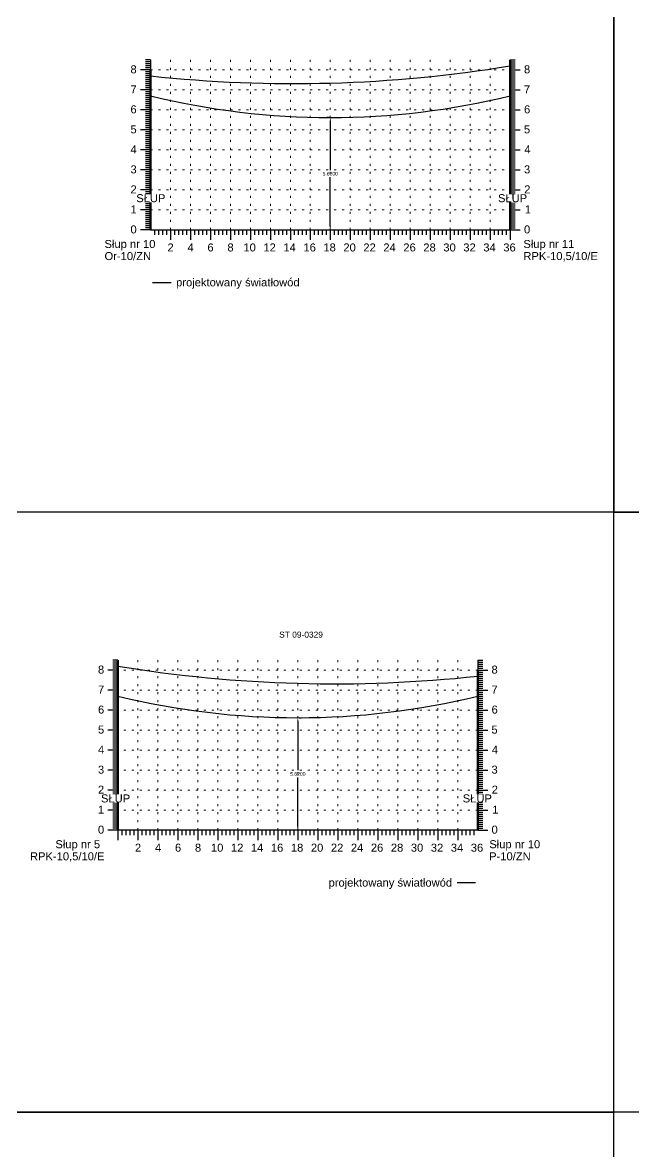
# Model space of a CAD drawing. Header units: metres. Extents: x -155 to 1812, y 681 to 886.
# Drawn here: x 745 to 775.5, y 768.6 to 825 of the extents above; entities that cross this region are included whole.
import ezdxf

# ---------------------------------------------------------------- set-up
doc = ezdxf.new("R2010")
doc.units = ezdxf.units.M
doc.header["$MEASUREMENT"] = 0
doc.linetypes.add('ACAD_ISO07W100', pattern=[3, 0, -3])
doc.styles.get("Standard").update_dxf_attribs({"font": 'arial.ttf'})
doc.dimstyles.get("Standard").update_dxf_attribs({"dimtxt": 0.18, "dimasz": 0.18, "dimexe": 0.18, "dimexo": 0.0625, "dimgap": 0.09, "dimtad": 0, "dimtih": 1, "dimtoh": 1, "dimdec": 4, "dimzin": 0, "dimdsep": 46, "dimtxsty": 'Standard', "dimcen": 0.09, "dimadec": 0, "dimazin": 0, "dimtfac": 1, "dimtdec": 4, "dimtofl": 0, "dimtmove": 0, "dimatfit": 3, "dimfxl": 1, "dimtolj": 1, "dimtzin": 0, "dimarcsym": 0})

# ---------------------------------------------------------------- blocks, each defined once
blk = doc.blocks.new('*D273')
at = {"color": 0, "lineweight": -2}
for p, q in [((760.293, 820.241), (760.175, 820.241)), ((760.355, 820.061), (760.355, 817.613)), ((760.355, 814.801), (760.355, 817.25)), ((754.018, 814.621), (760.535, 814.621))]:
    blk.add_line(p, q, dxfattribs=at)
at = {"color": 0}
for points in [[(760.385, 820.061), (760.325, 820.061), (760.355, 820.241)], [(760.325, 814.801), (760.385, 814.801), (760.355, 814.621)]]:
    blk.add_solid(points, dxfattribs=at)
at = {"layer": 'Defpoints', "color": 0}
for p in [(760.355, 820.241), (753.955, 814.621), (760.355, 814.621)]:
    blk.add_point(p, dxfattribs=at)
at = {"color": 0, "lineweight": 25, "insert": (760.355, 817.431), "char_height": 0.18, "attachment_point": 5}
blk.add_mtext('\\A1;5.6200', dxfattribs=at)
blk = doc.blocks.new('*D300')
at = {"color": 0, "lineweight": -2}
for p, q in [((758.73, 790.061), (758.73, 787.613)), ((758.793, 790.241), (758.91, 790.241)), ((758.73, 784.801), (758.73, 787.25)), ((765.068, 784.621), (758.55, 784.621))]:
    blk.add_line(p, q, dxfattribs=at)
at = {"color": 0}
for points in [[(758.76, 790.061), (758.7, 790.061), (758.73, 790.241)], [(758.7, 784.801), (758.76, 784.801), (758.73, 784.621)]]:
    blk.add_solid(points, dxfattribs=at)
at = {"layer": 'Defpoints', "color": 0}
for p in [(758.73, 790.241), (758.73, 784.621), (765.13, 784.621)]:
    blk.add_point(p, dxfattribs=at)
at = {"color": 0, "lineweight": 25, "insert": (758.73, 787.431), "char_height": 0.18, "attachment_point": 5}
blk.add_mtext('\\A1;5.6200', dxfattribs=at)

msp = doc.modelspace()

# ---------------------------------------------------------------- linework, layer by layer
for p, q in [((751.35531, 822.62141), (750.85531, 822.62141)), ((751.35531, 822.62141), (750.85531, 822.62141)), ((751.35531, 823.12141), (751.10531, 823.12141)), ((751.35531, 823.02141), (751.10531, 823.02141)), ((751.35531, 822.92141), (751.10531, 822.92141)), ((751.35531, 822.82141), (751.10531, 822.82141)), ((751.35531, 822.72141), (751.10531, 822.72141)), ((751.35531, 823.12141), (751.35531, 814.62141)), ((769.35531, 823.12141), (769.35531, 814.62141)), ((769.35531, 823.12141), (769.60531, 823.12141)), ((769.35531, 823.02141), (769.60531, 823.02141)), ((769.35531, 822.92141), (769.60531, 822.92141)), ((769.35531, 822.82141), (769.60531, 822.82141)), ((769.35531, 822.72141), (769.60531, 822.72141)), ((769.35531, 822.62141), (769.85531, 822.62141)), ((769.35531, 822.62141), (769.85531, 822.62141)), ((751.35531, 822.52141), (751.10531, 822.52141)), ((751.35531, 822.42141), (751.10531, 822.42141)), ((751.35531, 822.32141), (751.10531, 822.32141)), ((751.35531, 822.22141), (751.10531, 822.22141)), ((751.35531, 822.12141), (751.10531, 822.12141)), ((769.35531, 822.52141), (769.60531, 822.52141)), ((769.35531, 822.42141), (769.60531, 822.42141)), ((769.35531, 822.32141), (769.60531, 822.32141)), ((769.35531, 822.22141), (769.60531, 822.22141)), ((769.35531, 822.12141), (769.60531, 822.12141)), ((751.35531, 821.62141), (750.85531, 821.62141)), ((751.35531, 821.62141), (750.85531, 821.62141)), ((751.35531, 822.02141), (751.10531, 822.02141)), ((751.35531, 821.92141), (751.10531, 821.92141)), ((751.35531, 821.82141), (751.10531, 821.82141)), ((751.35531, 821.72141), (751.10531, 821.72141)), ((751.35531, 821.52141), (751.10531, 821.52141)), ((769.35531, 822.02141), (769.60531, 822.02141)), ((769.35531, 821.92141), (769.60531, 821.92141)), ((769.35531, 821.82141), (769.60531, 821.82141)), ((769.35531, 821.72141), (769.60531, 821.72141)), ((769.35531, 821.62141), (769.85531, 821.62141)), ((769.35531, 821.62141), (769.85531, 821.62141)), ((769.35531, 821.52141), (769.60531, 821.52141)), ((751.35531, 821.42141), (751.10531, 821.42141)), ((751.35531, 821.32141), (751.10531, 821.32141)), ((751.35531, 821.22141), (751.10531, 821.22141)), ((751.35531, 821.12141), (751.10531, 821.12141)), ((751.35531, 821.02141), (751.10531, 821.02141)), ((751.35531, 820.92141), (751.10531, 820.92141)), ((769.35531, 821.42141), (769.60531, 821.42141)), ((769.35531, 821.32141), (769.60531, 821.32141)), ((769.35531, 821.22141), (769.60531, 821.22141)), ((769.35531, 821.12141), (769.60531, 821.12141)), ((769.35531, 821.02141), (769.60531, 821.02141)), ((769.35531, 820.92141), (769.60531, 820.92141)), ((751.35531, 820.62141), (750.85531, 820.62141)), ((751.35531, 820.62141), (750.85531, 820.62141)), ((751.35531, 820.82141), (751.10531, 820.82141)), ((751.35531, 820.72141), (751.10531, 820.72141)), ((751.35531, 820.52141), (751.10531, 820.52141)), ((751.35531, 820.42141), (751.10531, 820.42141)), ((769.35531, 820.82141), (769.60531, 820.82141)), ((769.35531, 820.72141), (769.60531, 820.72141)), ((769.35531, 820.62141), (769.85531, 820.62141)), ((769.35531, 820.62141), (769.85531, 820.62141)), ((769.35531, 820.52141), (769.60531, 820.52141)), ((769.35531, 820.42141), (769.60531, 820.42141)), ((751.35531, 820.32141), (751.10531, 820.32141)), ((751.35531, 820.22141), (751.10531, 820.22141)), ((751.35531, 820.12141), (751.10531, 820.12141)), ((751.35531, 820.02141), (751.10531, 820.02141)), ((751.35531, 819.92141), (751.10531, 819.92141)), ((751.35531, 819.82141), (751.10531, 819.82141)), ((769.35531, 820.32141), (769.60531, 820.32141)), ((769.35531, 820.22141), (769.60531, 820.22141)), ((769.35531, 820.12141), (769.60531, 820.12141)), ((769.35531, 820.02141), (769.60531, 820.02141)), ((769.35531, 819.92141), (769.60531, 819.92141)), ((769.35531, 819.82141), (769.60531, 819.82141)), ((751.35531, 819.62141), (750.85531, 819.62141)), ((751.35531, 819.62141), (750.85531, 819.62141)), ((751.35531, 819.72141), (751.10531, 819.72141)), ((751.35531, 819.52141), (751.10531, 819.52141)), ((751.35531, 819.42141), (751.10531, 819.42141)), ((751.35531, 819.32141), (751.10531, 819.32141)), ((751.35531, 819.22141), (751.10531, 819.22141)), ((769.35531, 819.72141), (769.60531, 819.72141)), ((769.35531, 819.62141), (769.85531, 819.62141)), ((769.35531, 819.62141), (769.85531, 819.62141)), ((769.35531, 819.52141), (769.60531, 819.52141)), ((769.35531, 819.42141), (769.60531, 819.42141)), ((769.35531, 819.32141), (769.60531, 819.32141)), ((769.35531, 819.22141), (769.60531, 819.22141)), ((751.35531, 819.12141), (751.10531, 819.12141)), ((751.35531, 819.02141), (751.10531, 819.02141)), ((751.35531, 818.92141), (751.10531, 818.92141)), ((751.35531, 818.82141), (751.10531, 818.82141)), ((751.35531, 818.72141), (751.10531, 818.72141)), ((769.35531, 819.12141), (769.60531, 819.12141)), ((769.35531, 819.02141), (769.60531, 819.02141)), ((769.35531, 818.92141), (769.60531, 818.92141)), ((769.35531, 818.82141), (769.60531, 818.82141)), ((769.35531, 818.72141), (769.60531, 818.72141)), ((751.35531, 818.62141), (750.85531, 818.62141)), ((751.35531, 818.62141), (750.85531, 818.62141)), ((751.35531, 818.52141), (751.10531, 818.52141)), ((751.35531, 818.42141), (751.10531, 818.42141)), ((751.35531, 818.32141), (751.10531, 818.32141)), ((751.35531, 818.22141), (751.10531, 818.22141)), ((751.35531, 818.12141), (751.10531, 818.12141)), ((769.35531, 818.62141), (769.85531, 818.62141)), ((769.35531, 818.62141), (769.85531, 818.62141)), ((769.35531, 818.52141), (769.60531, 818.52141)), ((769.35531, 818.42141), (769.60531, 818.42141)), ((769.35531, 818.32141), (769.60531, 818.32141)), ((769.35531, 818.22141), (769.60531, 818.22141)), ((769.35531, 818.12141), (769.60531, 818.12141)), ((751.35531, 817.62141), (750.85531, 817.62141)), ((751.35531, 817.62141), (750.85531, 817.62141)), ((751.35531, 818.02141), (751.10531, 818.02141)), ((751.35531, 817.92141), (751.10531, 817.92141)), ((751.35531, 817.82141), (751.10531, 817.82141)), ((751.35531, 817.72141), (751.10531, 817.72141)), ((751.35531, 817.52141), (751.10531, 817.52141)), ((769.35531, 818.02141), (769.60531, 818.02141)), ((769.35531, 817.92141), (769.60531, 817.92141)), ((769.35531, 817.82141), (769.60531, 817.82141)), ((769.35531, 817.72141), (769.60531, 817.72141)), ((769.35531, 817.62141), (769.85531, 817.62141)), ((769.35531, 817.62141), (769.85531, 817.62141)), ((769.35531, 817.52141), (769.60531, 817.52141)), ((751.35531, 817.42141), (751.10531, 817.42141)), ((751.35531, 817.32141), (751.10531, 817.32141)), ((751.35531, 817.22141), (751.10531, 817.22141)), ((751.35531, 817.12141), (751.10531, 817.12141)), ((751.35531, 817.02141), (751.10531, 817.02141)), ((769.35531, 817.42141), (769.60531, 817.42141)), ((769.35531, 817.32141), (769.60531, 817.32141)), ((769.35531, 817.22141), (769.60531, 817.22141)), ((769.35531, 817.12141), (769.60531, 817.12141)), ((769.35531, 817.02141), (769.60531, 817.02141)), ((751.35531, 816.62141), (750.85531, 816.62141)), ((751.35531, 816.62141), (750.85531, 816.62141)), ((751.35531, 816.92141), (751.10531, 816.92141)), ((751.35531, 816.82141), (751.10531, 816.82141)), ((751.35531, 816.72141), (751.10531, 816.72141)), ((751.35531, 816.52141), (751.10531, 816.52141)), ((751.35531, 816.42141), (751.10531, 816.42141)), ((769.35531, 816.92141), (769.60531, 816.92141)), ((769.35531, 816.82141), (769.60531, 816.82141)), ((769.35531, 816.72141), (769.60531, 816.72141)), ((769.35531, 816.62141), (769.85531, 816.62141)), ((769.35531, 816.62141), (769.85531, 816.62141)), ((769.35531, 816.52141), (769.60531, 816.52141)), ((769.35531, 816.42141), (769.60531, 816.42141)), ((751.35531, 816.32141), (751.10531, 816.32141)), ((751.35531, 816.22141), (751.10531, 816.22141)), ((751.35531, 816.12141), (751.10531, 816.12141)), ((751.35531, 816.02141), (751.10531, 816.02141)), ((751.35531, 815.92141), (751.10531, 815.92141)), ((769.35531, 816.32141), (769.60531, 816.32141)), ((769.35531, 816.22141), (769.60531, 816.22141)), ((769.35531, 816.12141), (769.60531, 816.12141)), ((769.35531, 816.02141), (769.60531, 816.02141)), ((769.35531, 815.92141), (769.60531, 815.92141)), ((751.35531, 815.62141), (750.85531, 815.62141)), ((751.35531, 815.62141), (750.85531, 815.62141)), ((751.35531, 815.82141), (751.10531, 815.82141)), ((751.35531, 815.72141), (751.10531, 815.72141)), ((751.35531, 815.52141), (751.10531, 815.52141)), ((751.35531, 815.42141), (751.10531, 815.42141)), ((751.35531, 815.32141), (751.10531, 815.32141)), ((769.35531, 815.82141), (769.60531, 815.82141)), ((769.35531, 815.72141), (769.60531, 815.72141)), ((769.35531, 815.62141), (769.85531, 815.62141)), ((769.35531, 815.62141), (769.85531, 815.62141)), ((769.35531, 815.52141), (769.60531, 815.52141)), ((769.35531, 815.42141), (769.60531, 815.42141)), ((769.35531, 815.32141), (769.60531, 815.32141)), ((751.35531, 815.22141), (751.10531, 815.22141)), ((751.35531, 815.12141), (751.10531, 815.12141)), ((751.35531, 815.02141), (751.10531, 815.02141)), ((751.35531, 814.92141), (751.10531, 814.92141)), ((751.35531, 814.82141), (751.10531, 814.82141)), ((751.35531, 814.72141), (751.10531, 814.72141)), ((769.35531, 815.22141), (769.60531, 815.22141)), ((769.35531, 815.12141), (769.60531, 815.12141)), ((769.35531, 815.02141), (769.60531, 815.02141)), ((769.35531, 814.92141), (769.60531, 814.92141)), ((769.35531, 814.82141), (769.60531, 814.82141)), ((769.35531, 814.72141), (769.60531, 814.72141)), ((751.35531, 814.62141), (750.85531, 814.62141)), ((751.35531, 814.62141), (751.10531, 814.62141)), ((751.35531, 814.62141), (769.35531, 814.62141)), ((751.55531, 814.62141), (751.55531, 814.37141)), ((751.75531, 814.62141), (751.75531, 814.37141)), ((751.95531, 814.62141), (751.95531, 814.37141)), ((752.15531, 814.62141), (752.15531, 814.37141)), ((752.35531, 814.62141), (752.35531, 814.12141)), ((752.55531, 814.62141), (752.55531, 814.37141)), ((752.75531, 814.62141), (752.75531, 814.37141)), ((752.95531, 814.62141), (752.95531, 814.37141)), ((753.15531, 814.62141), (753.15531, 814.37141)), ((753.35531, 814.62141), (753.35531, 814.12141)), ((753.55531, 814.62141), (753.55531, 814.37141)), ((753.75531, 814.62141), (753.75531, 814.37141)), ((753.95531, 814.62141), (753.95531, 814.37141)), ((754.15531, 814.62141), (754.15531, 814.37141)), ((754.35531, 814.62141), (754.35531, 814.12141)), ((754.55531, 814.62141), (754.55531, 814.37141)), ((754.75531, 814.62141), (754.75531, 814.37141)), ((754.95531, 814.62141), (754.95531, 814.37141)), ((755.15531, 814.62141), (755.15531, 814.37141)), ((755.35531, 814.62141), (755.35531, 814.12141)), ((755.55531, 814.62141), (755.55531, 814.37141)), ((755.75531, 814.62141), (755.75531, 814.37141)), ((755.95531, 814.62141), (755.95531, 814.37141)), ((756.15531, 814.62141), (756.15531, 814.37141)), ((756.35531, 814.62141), (756.35531, 814.12141)), ((756.55531, 814.62141), (756.55531, 814.37141)), ((756.75531, 814.62141), (756.75531, 814.37141)), ((756.95531, 814.62141), (756.95531, 814.37141)), ((757.15531, 814.62141), (757.15531, 814.37141)), ((757.35531, 814.62141), (757.35531, 814.12141)), ((757.55531, 814.62141), (757.55531, 814.37141)), ((757.75531, 814.62141), (757.75531, 814.37141)), ((757.95531, 814.62141), (757.95531, 814.37141)), ((758.15531, 814.62141), (758.15531, 814.37141)), ((758.35531, 814.62141), (758.35531, 814.12141)), ((758.55531, 814.62141), (758.55531, 814.37141)), ((758.75531, 814.62141), (758.75531, 814.37141)), ((758.95531, 814.62141), (758.95531, 814.37141)), ((759.15531, 814.62141), (759.15531, 814.37141)), ((759.35531, 814.62141), (759.35531, 814.12141)), ((759.55531, 814.62141), (759.55531, 814.37141)), ((759.75531, 814.62141), (759.75531, 814.37141)), ((759.95531, 814.62141), (759.95531, 814.37141)), ((760.15531, 814.62141), (760.15531, 814.37141)), ((760.35531, 814.62141), (760.35531, 814.12141)), ((760.55531, 814.62141), (760.55531, 814.37141)), ((760.75531, 814.62141), (760.75531, 814.37141)), ((760.95531, 814.62141), (760.95531, 814.37141)), ((761.15531, 814.62141), (761.15531, 814.37141)), ((761.35531, 814.62141), (761.35531, 814.12141)), ((761.55531, 814.62141), (761.55531, 814.37141)), ((761.75531, 814.62141), (761.75531, 814.37141)), ((761.95531, 814.62141), (761.95531, 814.37141)), ((762.15531, 814.62141), (762.15531, 814.37141)), ((762.35531, 814.62141), (762.35531, 814.12141)), ((762.55531, 814.62141), (762.55531, 814.37141)), ((762.75531, 814.62141), (762.75531, 814.37141)), ((762.95531, 814.62141), (762.95531, 814.37141)), ((763.15531, 814.62141), (763.15531, 814.37141)), ((763.35531, 814.62141), (763.35531, 814.12141)), ((763.55531, 814.62141), (763.55531, 814.37141)), ((763.75531, 814.62141), (763.75531, 814.37141)), ((763.95531, 814.62141), (763.95531, 814.37141)), ((764.15531, 814.62141), (764.15531, 814.37141)), ((764.35531, 814.62141), (764.35531, 814.12141)), ((764.55531, 814.62141), (764.55531, 814.37141)), ((764.75531, 814.62141), (764.75531, 814.37141)), ((764.95531, 814.62141), (764.95531, 814.37141)), ((765.15531, 814.62141), (765.15531, 814.37141)), ((765.35531, 814.62141), (765.35531, 814.12141)), ((765.55531, 814.62141), (765.55531, 814.37141)), ((765.75531, 814.62141), (765.75531, 814.37141)), ((765.95531, 814.62141), (765.95531, 814.37141)), ((766.15531, 814.62141), (766.15531, 814.37141)), ((766.35531, 814.62141), (766.35531, 814.12141)), ((766.55531, 814.62141), (766.55531, 814.37141)), ((766.75531, 814.62141), (766.75531, 814.37141)), ((766.95531, 814.62141), (766.95531, 814.37141)), ((767.15531, 814.62141), (767.15531, 814.37141)), ((767.35531, 814.62141), (767.35531, 814.12141)), ((767.55531, 814.62141), (767.55531, 814.37141)), ((767.75531, 814.62141), (767.75531, 814.37141)), ((767.95531, 814.62141), (767.95531, 814.37141)), ((768.15531, 814.62141), (768.15531, 814.37141)), ((768.35531, 814.62141), (768.35531, 814.12141)), ((768.55531, 814.62141), (768.55531, 814.37141)), ((768.75531, 814.62141), (768.75531, 814.37141)), ((768.95531, 814.62141), (768.95531, 814.37141)), ((769.15531, 814.62141), (769.15531, 814.37141)), ((769.35531, 814.62141), (769.35531, 814.12141)), ((769.35531, 814.62141), (769.85531, 814.62141)), ((769.35531, 814.62141), (769.60531, 814.62141)), ((749.73011, 793.12141), (749.48011, 793.12141)), ((749.73011, 793.02141), (749.48011, 793.02141)), ((749.73011, 792.92141), (749.48011, 792.92141)), ((749.73011, 792.82141), (749.48011, 792.82141)), ((749.73011, 792.72141), (749.48011, 792.72141)), ((749.73011, 793.12141), (749.73011, 784.62141)), ((767.73011, 793.12141), (767.73011, 784.62141)), ((767.73011, 793.12141), (767.98011, 793.12141)), ((767.73011, 793.02141), (767.98011, 793.02141)), ((767.73011, 792.92141), (767.98011, 792.92141)), ((767.73011, 792.82141), (767.98011, 792.82141)), ((767.73011, 792.72141), (767.98011, 792.72141)), ((749.73011, 792.62141), (749.23011, 792.62141)), ((749.73011, 792.62141), (749.23011, 792.62141)), ((749.73011, 792.52141), (749.48011, 792.52141)), ((749.73011, 792.42141), (749.48011, 792.42141)), ((749.73011, 792.32141), (749.48011, 792.32141)), ((749.73011, 792.22141), (749.48011, 792.22141)), ((767.73011, 792.62141), (768.23011, 792.62141)), ((767.73011, 792.62141), (768.23011, 792.62141)), ((767.73011, 792.52141), (767.98011, 792.52141)), ((767.73011, 792.42141), (767.98011, 792.42141)), ((767.73011, 792.32141), (767.98011, 792.32141)), ((767.73011, 792.22141), (767.98011, 792.22141)), ((749.73011, 791.62141), (749.23011, 791.62141)), ((749.73011, 791.62141), (749.23011, 791.62141)), ((749.73011, 792.12141), (749.48011, 792.12141)), ((749.73011, 792.02141), (749.48011, 792.02141)), ((749.73011, 791.92141), (749.48011, 791.92141)), ((749.73011, 791.82141), (749.48011, 791.82141)), ((749.73011, 791.72141), (749.48011, 791.72141)), ((767.73011, 792.12141), (767.98011, 792.12141)), ((767.73011, 792.02141), (767.98011, 792.02141)), ((767.73011, 791.92141), (767.98011, 791.92141)), ((767.73011, 791.82141), (767.98011, 791.82141)), ((767.73011, 791.72141), (767.98011, 791.72141)), ((767.73011, 791.62141), (768.23011, 791.62141)), ((767.73011, 791.62141), (768.23011, 791.62141)), ((749.73011, 791.52141), (749.48011, 791.52141)), ((749.73011, 791.42141), (749.48011, 791.42141)), ((749.73011, 791.32141), (749.48011, 791.32141)), ((749.73011, 791.22141), (749.48011, 791.22141)), ((749.73011, 791.12141), (749.48011, 791.12141)), ((749.73011, 791.02141), (749.48011, 791.02141)), ((767.73011, 791.52141), (767.98011, 791.52141)), ((767.73011, 791.42141), (767.98011, 791.42141)), ((767.73011, 791.32141), (767.98011, 791.32141)), ((767.73011, 791.22141), (767.98011, 791.22141)), ((767.73011, 791.12141), (767.98011, 791.12141)), ((767.73011, 791.02141), (767.98011, 791.02141)), ((749.73011, 790.62141), (749.23011, 790.62141)), ((749.73011, 790.62141), (749.23011, 790.62141)), ((749.73011, 790.92141), (749.48011, 790.92141)), ((749.73011, 790.82141), (749.48011, 790.82141)), ((749.73011, 790.72141), (749.48011, 790.72141)), ((749.73011, 790.52141), (749.48011, 790.52141)), ((767.73011, 790.92141), (767.98011, 790.92141)), ((767.73011, 790.82141), (767.98011, 790.82141)), ((767.73011, 790.72141), (767.98011, 790.72141)), ((767.73011, 790.62141), (768.23011, 790.62141)), ((767.73011, 790.62141), (768.23011, 790.62141)), ((767.73011, 790.52141), (767.98011, 790.52141)), ((749.73011, 790.42141), (749.48011, 790.42141)), ((749.73011, 790.32141), (749.48011, 790.32141)), ((749.73011, 790.22141), (749.48011, 790.22141)), ((749.73011, 790.12141), (749.48011, 790.12141)), ((749.73011, 790.02141), (749.48011, 790.02141)), ((749.73011, 789.92141), (749.48011, 789.92141)), ((767.73011, 790.42141), (767.98011, 790.42141)), ((767.73011, 790.32141), (767.98011, 790.32141)), ((767.73011, 790.22141), (767.98011, 790.22141)), ((767.73011, 790.12141), (767.98011, 790.12141)), ((767.73011, 790.02141), (767.98011, 790.02141)), ((767.73011, 789.92141), (767.98011, 789.92141)), ((749.73011, 789.62141), (749.23011, 789.62141)), ((749.73011, 789.62141), (749.23011, 789.62141)), ((749.73011, 789.82141), (749.48011, 789.82141)), ((749.73011, 789.72141), (749.48011, 789.72141)), ((749.73011, 789.52141), (749.48011, 789.52141)), ((749.73011, 789.42141), (749.48011, 789.42141)), ((749.73011, 789.32141), (749.48011, 789.32141)), ((767.73011, 789.82141), (767.98011, 789.82141)), ((767.73011, 789.72141), (767.98011, 789.72141)), ((767.73011, 789.62141), (768.23011, 789.62141)), ((767.73011, 789.62141), (768.23011, 789.62141)), ((767.73011, 789.52141), (767.98011, 789.52141)), ((767.73011, 789.42141), (767.98011, 789.42141)), ((767.73011, 789.32141), (767.98011, 789.32141)), ((749.73011, 789.22141), (749.48011, 789.22141)), ((749.73011, 789.12141), (749.48011, 789.12141)), ((749.73011, 789.02141), (749.48011, 789.02141)), ((749.73011, 788.92141), (749.48011, 788.92141)), ((749.73011, 788.82141), (749.48011, 788.82141)), ((767.73011, 789.22141), (767.98011, 789.22141)), ((767.73011, 789.12141), (767.98011, 789.12141)), ((767.73011, 789.02141), (767.98011, 789.02141)), ((767.73011, 788.92141), (767.98011, 788.92141)), ((767.73011, 788.82141), (767.98011, 788.82141)), ((749.73011, 788.62141), (749.23011, 788.62141)), ((749.73011, 788.62141), (749.23011, 788.62141)), ((749.73011, 788.72141), (749.48011, 788.72141)), ((749.73011, 788.52141), (749.48011, 788.52141)), ((749.73011, 788.42141), (749.48011, 788.42141)), ((749.73011, 788.32141), (749.48011, 788.32141)), ((749.73011, 788.22141), (749.48011, 788.22141)), ((767.73011, 788.72141), (767.98011, 788.72141)), ((767.73011, 788.62141), (768.23011, 788.62141)), ((767.73011, 788.62141), (768.23011, 788.62141)), ((767.73011, 788.52141), (767.98011, 788.52141)), ((767.73011, 788.42141), (767.98011, 788.42141)), ((767.73011, 788.32141), (767.98011, 788.32141)), ((767.73011, 788.22141), (767.98011, 788.22141)), ((749.73011, 787.62141), (749.23011, 787.62141)), ((749.73011, 787.62141), (749.23011, 787.62141)), ((749.73011, 788.12141), (749.48011, 788.12141)), ((749.73011, 788.02141), (749.48011, 788.02141)), ((749.73011, 787.92141), (749.48011, 787.92141)), ((749.73011, 787.82141), (749.48011, 787.82141)), ((749.73011, 787.72141), (749.48011, 787.72141)), ((767.73011, 788.12141), (767.98011, 788.12141)), ((767.73011, 788.02141), (767.98011, 788.02141)), ((767.73011, 787.92141), (767.98011, 787.92141)), ((767.73011, 787.82141), (767.98011, 787.82141)), ((767.73011, 787.72141), (767.98011, 787.72141)), ((767.73011, 787.62141), (768.23011, 787.62141)), ((767.73011, 787.62141), (768.23011, 787.62141)), ((749.73011, 787.52141), (749.48011, 787.52141)), ((749.73011, 787.42141), (749.48011, 787.42141)), ((749.73011, 787.32141), (749.48011, 787.32141)), ((749.73011, 787.22141), (749.48011, 787.22141)), ((749.73011, 787.12141), (749.48011, 787.12141)), ((767.73011, 787.52141), (767.98011, 787.52141)), ((767.73011, 787.42141), (767.98011, 787.42141)), ((767.73011, 787.32141), (767.98011, 787.32141)), ((767.73011, 787.22141), (767.98011, 787.22141)), ((767.73011, 787.12141), (767.98011, 787.12141)), ((749.73011, 786.62141), (749.23011, 786.62141)), ((749.73011, 786.62141), (749.23011, 786.62141)), ((749.73011, 787.02141), (749.48011, 787.02141)), ((749.73011, 786.92141), (749.48011, 786.92141)), ((749.73011, 786.82141), (749.48011, 786.82141)), ((749.73011, 786.72141), (749.48011, 786.72141)), ((749.73011, 786.52141), (749.48011, 786.52141)), ((767.73011, 787.02141), (767.98011, 787.02141)), ((767.73011, 786.92141), (767.98011, 786.92141)), ((767.73011, 786.82141), (767.98011, 786.82141)), ((767.73011, 786.72141), (767.98011, 786.72141)), ((767.73011, 786.62141), (768.23011, 786.62141)), ((767.73011, 786.62141), (768.23011, 786.62141)), ((767.73011, 786.52141), (767.98011, 786.52141)), ((749.73011, 786.42141), (749.48011, 786.42141)), ((749.73011, 786.32141), (749.48011, 786.32141)), ((749.73011, 786.22141), (749.48011, 786.22141)), ((749.73011, 786.12141), (749.48011, 786.12141)), ((749.73011, 786.02141), (749.48011, 786.02141)), ((749.73011, 785.92141), (749.48011, 785.92141)), ((767.73011, 786.42141), (767.98011, 786.42141)), ((767.73011, 786.32141), (767.98011, 786.32141)), ((767.73011, 786.22141), (767.98011, 786.22141)), ((767.73011, 786.12141), (767.98011, 786.12141)), ((767.73011, 786.02141), (767.98011, 786.02141)), ((767.73011, 785.92141), (767.98011, 785.92141)), ((749.73011, 785.62141), (749.23011, 785.62141)), ((749.73011, 785.62141), (749.23011, 785.62141)), ((749.73011, 785.82141), (749.48011, 785.82141)), ((749.73011, 785.72141), (749.48011, 785.72141)), ((749.73011, 785.52141), (749.48011, 785.52141)), ((749.73011, 785.42141), (749.48011, 785.42141)), ((767.73011, 785.82141), (767.98011, 785.82141)), ((767.73011, 785.72141), (767.98011, 785.72141)), ((767.73011, 785.62141), (768.23011, 785.62141)), ((767.73011, 785.62141), (768.23011, 785.62141)), ((767.73011, 785.52141), (767.98011, 785.52141)), ((767.73011, 785.42141), (767.98011, 785.42141)), ((749.73011, 785.32141), (749.48011, 785.32141)), ((749.73011, 785.22141), (749.48011, 785.22141)), ((749.73011, 785.12141), (749.48011, 785.12141)), ((749.73011, 785.02141), (749.48011, 785.02141)), ((749.73011, 784.92141), (749.48011, 784.92141)), ((749.73011, 784.82141), (749.48011, 784.82141)), ((767.73011, 785.32141), (767.98011, 785.32141)), ((767.73011, 785.22141), (767.98011, 785.22141)), ((767.73011, 785.12141), (767.98011, 785.12141)), ((767.73011, 785.02141), (767.98011, 785.02141)), ((767.73011, 784.92141), (767.98011, 784.92141)), ((767.73011, 784.82141), (767.98011, 784.82141)), ((749.73011, 784.62141), (749.23011, 784.62141)), ((749.73011, 784.72141), (749.48011, 784.72141)), ((749.73011, 784.62141), (749.48011, 784.62141)), ((767.73011, 784.62141), (749.73011, 784.62141)), ((749.73011, 784.62141), (749.73011, 784.12141)), ((749.93011, 784.62141), (749.93011, 784.37141)), ((750.13011, 784.62141), (750.13011, 784.37141)), ((750.33011, 784.62141), (750.33011, 784.37141)), ((750.53011, 784.62141), (750.53011, 784.37141)), ((750.73011, 784.62141), (750.73011, 784.12141)), ((750.93011, 784.62141), (750.93011, 784.37141)), ((751.13011, 784.62141), (751.13011, 784.37141)), ((751.33011, 784.62141), (751.33011, 784.37141)), ((751.53011, 784.62141), (751.53011, 784.37141)), ((751.73011, 784.62141), (751.73011, 784.12141)), ((751.93011, 784.62141), (751.93011, 784.37141)), ((752.13011, 784.62141), (752.13011, 784.37141)), ((752.33011, 784.62141), (752.33011, 784.37141)), ((752.53011, 784.62141), (752.53011, 784.37141)), ((752.73011, 784.62141), (752.73011, 784.12141)), ((752.93011, 784.62141), (752.93011, 784.37141)), ((753.13011, 784.62141), (753.13011, 784.37141)), ((753.33011, 784.62141), (753.33011, 784.37141)), ((753.53011, 784.62141), (753.53011, 784.37141)), ((753.73011, 784.62141), (753.73011, 784.12141)), ((753.93011, 784.62141), (753.93011, 784.37141)), ((754.13011, 784.62141), (754.13011, 784.37141)), ((754.33011, 784.62141), (754.33011, 784.37141)), ((754.53011, 784.62141), (754.53011, 784.37141)), ((754.73011, 784.62141), (754.73011, 784.12141)), ((754.93011, 784.62141), (754.93011, 784.37141)), ((755.13011, 784.62141), (755.13011, 784.37141)), ((755.33011, 784.62141), (755.33011, 784.37141)), ((755.53011, 784.62141), (755.53011, 784.37141)), ((755.73011, 784.62141), (755.73011, 784.12141)), ((755.93011, 784.62141), (755.93011, 784.37141)), ((756.13011, 784.62141), (756.13011, 784.37141)), ((756.33011, 784.62141), (756.33011, 784.37141)), ((756.53011, 784.62141), (756.53011, 784.37141)), ((756.73011, 784.62141), (756.73011, 784.12141)), ((756.93011, 784.62141), (756.93011, 784.37141)), ((757.13011, 784.62141), (757.13011, 784.37141)), ((757.33011, 784.62141), (757.33011, 784.37141)), ((757.53011, 784.62141), (757.53011, 784.37141)), ((757.73011, 784.62141), (757.73011, 784.12141)), ((757.93011, 784.62141), (757.93011, 784.37141)), ((758.13011, 784.62141), (758.13011, 784.37141)), ((758.33011, 784.62141), (758.33011, 784.37141)), ((758.53011, 784.62141), (758.53011, 784.37141)), ((758.73011, 784.62141), (758.73011, 784.12141)), ((758.93011, 784.62141), (758.93011, 784.37141)), ((759.13011, 784.62141), (759.13011, 784.37141)), ((759.33011, 784.62141), (759.33011, 784.37141)), ((759.53011, 784.62141), (759.53011, 784.37141)), ((759.73011, 784.62141), (759.73011, 784.12141)), ((759.93011, 784.62141), (759.93011, 784.37141)), ((760.13011, 784.62141), (760.13011, 784.37141)), ((760.33011, 784.62141), (760.33011, 784.37141)), ((760.53011, 784.62141), (760.53011, 784.37141)), ((760.73011, 784.62141), (760.73011, 784.12141)), ((760.93011, 784.62141), (760.93011, 784.37141)), ((761.13011, 784.62141), (761.13011, 784.37141)), ((761.33011, 784.62141), (761.33011, 784.37141)), ((761.53011, 784.62141), (761.53011, 784.37141)), ((761.73011, 784.62141), (761.73011, 784.12141)), ((761.93011, 784.62141), (761.93011, 784.37141)), ((762.13011, 784.62141), (762.13011, 784.37141)), ((762.33011, 784.62141), (762.33011, 784.37141)), ((762.53011, 784.62141), (762.53011, 784.37141)), ((762.73011, 784.62141), (762.73011, 784.12141)), ((762.93011, 784.62141), (762.93011, 784.37141)), ((763.13011, 784.62141), (763.13011, 784.37141)), ((763.33011, 784.62141), (763.33011, 784.37141)), ((763.53011, 784.62141), (763.53011, 784.37141)), ((763.73011, 784.62141), (763.73011, 784.12141)), ((763.93011, 784.62141), (763.93011, 784.37141)), ((764.13011, 784.62141), (764.13011, 784.37141)), ((764.33011, 784.62141), (764.33011, 784.37141)), ((764.53011, 784.62141), (764.53011, 784.37141)), ((764.73011, 784.62141), (764.73011, 784.12141)), ((764.93011, 784.62141), (764.93011, 784.37141)), ((765.13011, 784.62141), (765.13011, 784.37141)), ((765.33011, 784.62141), (765.33011, 784.37141)), ((765.53011, 784.62141), (765.53011, 784.37141)), ((765.73011, 784.62141), (765.73011, 784.12141)), ((765.93011, 784.62141), (765.93011, 784.37141)), ((766.13011, 784.62141), (766.13011, 784.37141)), ((766.33011, 784.62141), (766.33011, 784.37141)), ((766.53011, 784.62141), (766.53011, 784.37141)), ((766.73011, 784.62141), (766.73011, 784.12141)), ((766.93011, 784.62141), (766.93011, 784.37141)), ((767.13011, 784.62141), (767.13011, 784.37141)), ((767.33011, 784.62141), (767.33011, 784.37141)), ((767.53011, 784.62141), (767.53011, 784.37141)), ((767.73011, 784.72141), (767.98011, 784.72141)), ((767.73011, 784.62141), (768.23011, 784.62141)), ((767.73011, 784.62141), (767.98011, 784.62141))]:
    msp.add_line(p, q)
at = {"linetype": 'ACAD_ISO07W100', "lineweight": 15, "ltscale": 0.1}
for p, q in [((751.35531, 822.62141), (769.35531, 822.62141)), ((752.35531, 814.62141), (752.35531, 823.12141)), ((753.35531, 814.62141), (753.35531, 823.12141)), ((754.35531, 814.62141), (754.35531, 823.12141)), ((755.35531, 814.62141), (755.35531, 823.12141)), ((756.35531, 814.62141), (756.35531, 823.12141)), ((757.35531, 814.62141), (757.35531, 823.12141)), ((758.35531, 814.62141), (758.35531, 823.12141)), ((759.35531, 814.62141), (759.35531, 823.12141)), ((760.35531, 814.62141), (760.35531, 823.12141)), ((761.35531, 814.62141), (761.35531, 823.12141)), ((762.35531, 814.62141), (762.35531, 823.12141)), ((763.35531, 814.62141), (763.35531, 823.12141)), ((764.35531, 814.62141), (764.35531, 823.12141)), ((765.35531, 814.62141), (765.35531, 823.12141)), ((766.35531, 814.62141), (766.35531, 823.12141)), ((767.35531, 814.62141), (767.35531, 823.12141)), ((768.35531, 814.62141), (768.35531, 823.12141)), ((769.35531, 814.62141), (769.35531, 823.12141)), ((769.35531, 814.62141), (769.35531, 823.12141)), ((751.35531, 821.62141), (769.35531, 821.62141)), ((751.35531, 820.62141), (769.35531, 820.62141)), ((751.35531, 819.62141), (769.35531, 819.62141)), ((751.35531, 818.62141), (769.35531, 818.62141)), ((751.35531, 817.62141), (769.35531, 817.62141)), ((751.35531, 816.62141), (769.35531, 816.62141)), ((751.35531, 815.62141), (769.35531, 815.62141)), ((749.73011, 784.62141), (749.73011, 793.12141)), ((749.73011, 784.62141), (749.73011, 793.12141)), ((750.73011, 784.62141), (750.73011, 793.12141)), ((751.73011, 784.62141), (751.73011, 793.12141)), ((752.73011, 784.62141), (752.73011, 793.12141)), ((753.73011, 784.62141), (753.73011, 793.12141)), ((754.73011, 784.62141), (754.73011, 793.12141)), ((755.73011, 784.62141), (755.73011, 793.12141)), ((756.73011, 784.62141), (756.73011, 793.12141)), ((757.73011, 784.62141), (757.73011, 793.12141)), ((758.73011, 784.62141), (758.73011, 793.12141)), ((759.73011, 784.62141), (759.73011, 793.12141)), ((760.73011, 784.62141), (760.73011, 793.12141)), ((761.73011, 784.62141), (761.73011, 793.12141)), ((762.73011, 784.62141), (762.73011, 793.12141)), ((763.73011, 784.62141), (763.73011, 793.12141)), ((764.73011, 784.62141), (764.73011, 793.12141)), ((765.73011, 784.62141), (765.73011, 793.12141)), ((766.73011, 784.62141), (766.73011, 793.12141)), ((767.73011, 792.62141), (749.73011, 792.62141)), ((767.73011, 791.62141), (749.73011, 791.62141)), ((767.73011, 790.62141), (749.73011, 790.62141)), ((767.73011, 789.62141), (749.73011, 789.62141)), ((767.73011, 788.62141), (749.73011, 788.62141)), ((767.73011, 787.62141), (749.73011, 787.62141)), ((767.73011, 786.62141), (749.73011, 786.62141)), ((767.73011, 785.62141), (749.73011, 785.62141))]:
    msp.add_line(p, q, dxfattribs=at)
at = {"lineweight": 100}
for p, q in [((751.35531, 822.62141), (751.35531, 814.62141)), ((769.35531, 823.12141), (769.35531, 814.62141)), ((749.73011, 793.12141), (749.73011, 784.62141)), ((767.73011, 792.62141), (767.73011, 784.62141))]:
    msp.add_line(p, q, dxfattribs=at)
at = {"color": 3, "lineweight": 25}
for p, q in [((751.46086, 811.99119), (752.39145, 811.99119)), ((767.62456, 781.99119), (766.69397, 781.99119))]:
    msp.add_line(p, q, dxfattribs=at)
at = {"lineweight": 25}
for points in [[(744.54271, 830.52182), (774.54271, 830.52182), (774.54271, 800.52182), (744.54271, 800.52182), (744.54271, 830.52182)], [(774.54271, 830.52182), (804.54271, 830.52182), (804.54271, 800.52182), (774.54271, 800.52182), (774.54271, 830.52182)], [(774.54271, 800.52182), (744.54271, 800.52182), (744.54271, 770.52182), (774.54271, 770.52182), (774.54271, 800.52182)], [(774.54271, 800.52182), (804.54271, 800.52182), (804.54271, 770.52182), (774.54271, 770.52182), (774.54271, 800.52182)], [(774.54271, 770.52182), (744.54271, 770.52182), (744.54271, 740.52182), (774.54271, 740.52182), (774.54271, 770.52182)]]:
    msp.add_lwpolyline(points, dxfattribs=at)
at = {"lineweight": 30}
for centre, start, end in [((758.5181, 888.71108), 263.8421731, 279.3401074), ((760.56732, 858.71108), 260.6598926, 276.1578269)]:
    msp.add_arc(centre, 66.77495, start, end, dxfattribs=at)
at = {"color": 3, "lineweight": 30}
for centre in [(760.35531, 858.28141), (758.73011, 828.28141)]:
    msp.add_arc(centre, 38.04, 256.314453, 283.685547, dxfattribs=at)

# ---------------------------------------------------------------- texts
for s, height, p in [('8', 0.4, (750.35805, 822.44732)), ('8', 0.4, (770.0437, 822.44732)), ('7', 0.4, (750.35805, 821.44732)), ('7', 0.4, (770.0407, 821.44732)), ('6', 0.4, (750.35805, 820.44732)), ('6', 0.4, (770.04643, 820.44732)), ('5', 0.4, (750.35805, 819.44732)), ('5', 0.4, (770.04097, 819.44732)), ('4', 0.4, (750.35805, 818.44732)), ('4', 0.4, (770.06171, 818.44732)), ('3', 0.4, (750.35805, 817.44732)), ('3', 0.4, (770.0437, 817.44732)), ('2', 0.4, (750.35805, 816.44732)), ('2', 0.4, (770.05489, 816.44732)), ('1', 0.4, (750.35805, 815.44732)), ('1', 0.4, (770.08354, 815.44732)), ('0', 0.4, (750.35805, 814.44732)), ('0', 0.4, (770.04534, 814.44732)), ('Słup nr 10', 0.4, (749.06006, 813.71949)), ('Słup nr 11', 0.4, (770.01326, 813.71949)), ('2', 0.4, (752.2085, 813.54573)), ('4', 0.4, (753.2085, 813.54573)), ('6', 0.4, (754.2085, 813.54573)), ('8', 0.4, (755.2085, 813.54573)), ('10', 0.4, (756.0085, 813.54573)), ('12', 0.4, (757.0085, 813.54573)), ('14', 0.4, (758.0085, 813.54573)), ('16', 0.4, (759.0085, 813.54573)), ('18', 0.4, (760.0085, 813.54573)), ('20', 0.4, (761.0085, 813.54573)), ('22', 0.4, (762.0085, 813.54573)), ('24', 0.4, (763.0085, 813.54573)), ('26', 0.4, (764.0085, 813.54573)), ('28', 0.4, (765.0085, 813.54573)), ('30', 0.4, (766.0085, 813.54573)), ('32', 0.4, (767.0085, 813.54573)), ('34', 0.4, (768.0085, 813.54573)), ('36', 0.4, (769.0085, 813.54573)), ('Or-10/ZN', 0.4, (749.06006, 813.11461)), ('RPK-10,5/10/E', 0.4, (770.01326, 813.11461)), ('projektowany światłowód', 0.4, (752.64021, 811.80142)), ('ST 09-0329', 0.3, (757.79725, 794.24465)), ('8', 0.4, (748.73285, 792.44732)), ('8', 0.4, (768.4185, 792.44732)), ('7', 0.4, (748.73285, 791.44732)), ('7', 0.4, (768.4155, 791.44732)), ('6', 0.4, (748.73285, 790.44732)), ('6', 0.4, (768.42123, 790.44732)), ('5', 0.4, (748.73285, 789.44732)), ('5', 0.4, (768.41577, 789.44732)), ('4', 0.4, (748.73285, 788.44732)), ('4', 0.4, (768.43651, 788.44732)), ('3', 0.4, (748.73285, 787.44732)), ('3', 0.4, (768.4185, 787.44732)), ('2', 0.4, (748.73285, 786.44732)), ('2', 0.4, (768.42969, 786.44732)), ('1', 0.4, (748.73285, 785.44732)), ('1', 0.4, (768.45834, 785.44732)), ('0', 0.4, (748.73285, 784.44732)), ('0', 0.4, (768.42014, 784.44732)), ('Słup nr 5', 0.4, (746.60231, 783.71949)), ('2', 0.4, (750.5833, 783.54573)), ('4', 0.4, (751.5833, 783.54573)), ('6', 0.4, (752.5833, 783.54573)), ('8', 0.4, (753.5833, 783.54573)), ('10', 0.4, (754.3833, 783.54573)), ('12', 0.4, (755.3833, 783.54573)), ('14', 0.4, (756.3833, 783.54573)), ('16', 0.4, (757.3833, 783.54573)), ('18', 0.4, (758.3833, 783.54573)), ('20', 0.4, (759.3833, 783.54573)), ('22', 0.4, (760.3833, 783.54573)), ('24', 0.4, (761.3833, 783.54573)), ('26', 0.4, (762.3833, 783.54573)), ('28', 0.4, (763.3833, 783.54573)), ('30', 0.4, (764.3833, 783.54573)), ('32', 0.4, (765.3833, 783.54573)), ('34', 0.4, (766.3833, 783.54573)), ('36', 0.4, (767.3833, 783.54573)), ('Słup nr 10', 0.4, (768.308, 783.71949)), ('RPK-10,5/10/E', 0.4, (745.33082, 783.11461)), ('P-10/ZN', 0.4, (768.29959, 783.11461)), ('projektowany światłowód', 0.4, (760.26786, 781.80142))]:
    msp.add_text(s, height=height).set_placement(p)

# ---------------------------------------------------------------- dimensions: what is measured, and where the dimension line sits
at = {"lineweight": 25}
for base, p1, p2, picture, middle in [((760.35531, 814.62141), (760.35531, 820.24141), (753.95531, 814.62141), '*D273', (760.35531, 817.43141)), ((758.73011, 784.62141), (758.73011, 790.24141), (765.13011, 784.62141), '*D300', (758.73011, 787.43141))]:
    dim = msp.add_linear_dim(base=base, p1=p1, p2=p2, angle=90, dimstyle='Standard', dxfattribs=at)
    dim.commit()
    dim.dimension.update_dxf_attribs({"geometry": picture, "text_midpoint": middle})

# ---------------------------------------------------------------- next in the draw order: texts
at = {"lineweight": 18, "char_height": 0.4, "bg_fill": 3, "box_fill_scale": 1, "bg_fill_color": 256, "bg_fill_transparency": 0}
for insert, attachment_point in [((750.64721, 816.40761), 1), ((768.74209, 816.40761), 1), ((750.34333, 786.40761), 3), ((768.43821, 786.40761), 3)]:
    msp.add_mtext_dynamic_manual_height_columns('SŁUP', width=1.5368437, gutter_width=2, heights=[-0.41364], dxfattribs=dict(at, insert=insert, attachment_point=attachment_point))

doc.saveas('drawing.dxf')
